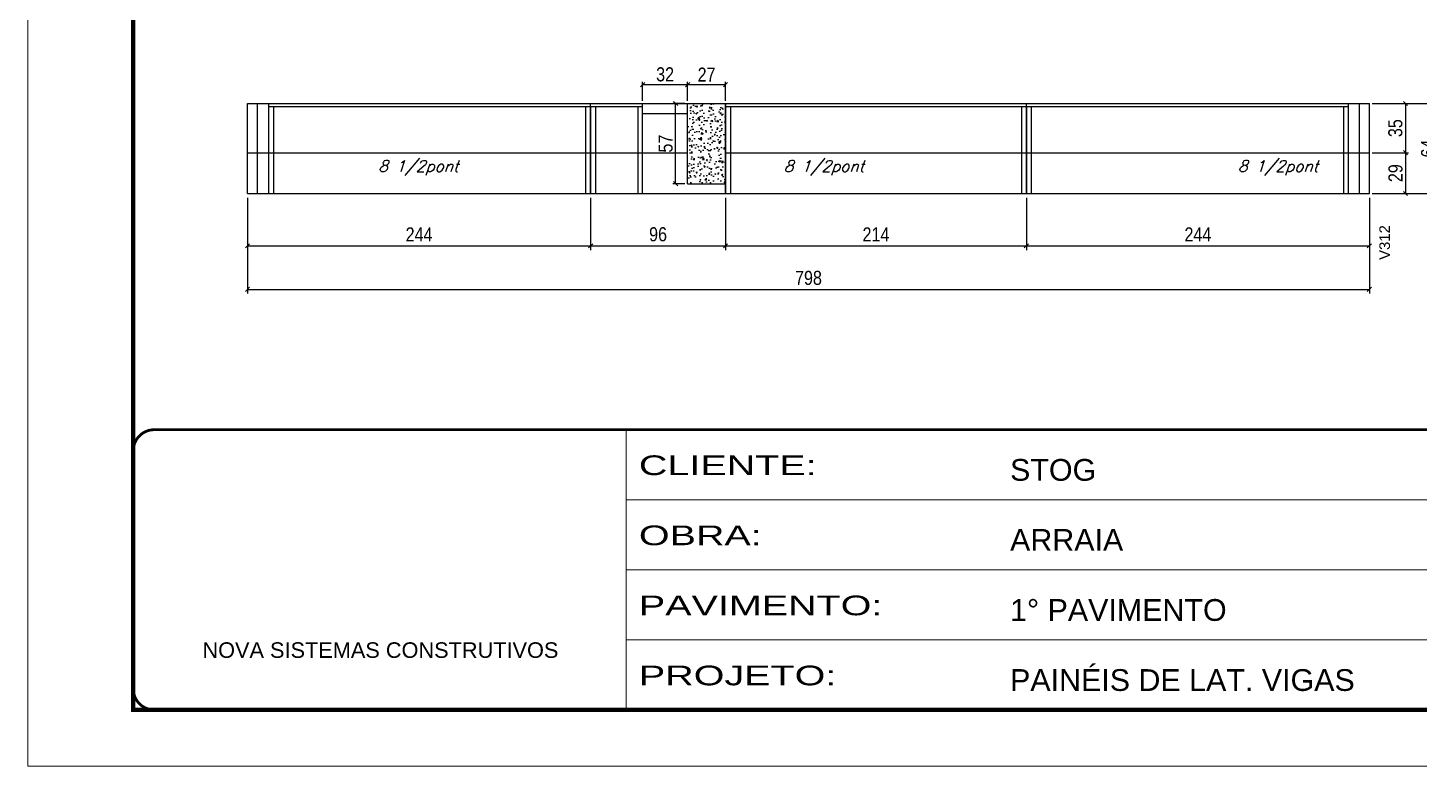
# Model space of a CAD drawing. Extents: x -3394 to 16474, y -5031 to 14397.
# Drawn here: x 5857 to 6847, y -2733 to -2208 of the extents above; entities that cross this region are included whole.
import ezdxf

# ---------------------------------------------------------------- set-up
doc = ezdxf.new("R2010")
doc.units = 0
doc.linetypes.add('CONTINUO', pattern=[0])
doc.linetypes.add('DASHED', pattern=[0.75, 0.5, -0.25])
doc.layers.get('0').update_dxf_attribs({"linetype": 'CONTINUOUS'})
doc.layers.get('Defpoints').update_dxf_attribs({"linetype": 'CONTINUOUS'})
for name, color, linetype in [('COTA', 241, 'CONTINUOUS'), ('NOMENCLATURA', 7, 'CONTINUOUS'), ('Painéis', 200, 'CONTINUOUS'), ('SARR_2.2x7', 40, 'CONTINUOUS'), ('SARR_3.5x7', 81, 'CONTINUOUS'), ('texto', 7, 'CONTINUOUS')]:
    doc.layers.add(name, color=color, linetype=linetype)
doc.layers.add('Folhas', color=255, linetype='CONTINUOUS', lineweight=9)
doc.layers.add('SARRAFO DE PRESSAO', color=251, linetype='DASHED', lineweight=9)
doc.styles.add('ARIAL', font='arial.ttf')
doc.styles.add('COTA TECNICA', font='techl___.ttf', dxfattribs={"height": 10})
doc.styles.add('ROMANS', font='romans.shx')
doc.styles.add('Tecnologia', font='')
doc.styles.get('Tecnologia').set_extended_font_data('Forgotten Futurist')
doc.dimstyles.new('PAINEL', dxfattribs={"dimtxt": 10, "dimasz": 3, "dimexe": 3, "dimexo": 3, "dimgap": 3, "dimtad": 1, "dimdec": 1, "dimzin": 12, "dimdsep": 46, "dimtxsty": 'COTA TECNICA', "dimblk1": 'OBLIQUE', "dimblk2": 'OBLIQUE', "dimsah": 1, "dimcen": 0.9, "dimclrd": 4, "dimclre": 4, "dimclrt": 240, "dimadec": 1, "dimazin": 3, "dimtfac": 1, "dimtdec": 1, "dimtmove": 0, "dimatfit": 3, "dimfxl": 1, "dimtolj": 1, "dimtzin": 12, "dimarcsym": 0})

# ---------------------------------------------------------------- blocks, each defined once
blk = doc.blocks.new('9999999999')
at = {"color": 30, "linetype": 'CONTINUO'}
for p, q in [((98564.56, 34230.21), (98564.56, 34429.45)), ((98564.56, 34379.64), (99583.98, 34379.64)), ((98564.56, 34329.83), (99487.98, 34329.83)), ((98564.56, 34280.02), (99487.98, 34280.02))]:
    blk.add_line(p, q, dxfattribs=at)
at = {"color": 30, "linetype": 'CONTINUO', "const_width": 2}
blk.add_lwpolyline([(99583.98, 34230.21), (99583.98, 34414.45, 0.414214), (99568.98, 34429.45), (98228.98, 34429.45, 0.414214), (98213.98, 34414.45), (98213.98, 34245.21, 0.414214), (98228.98, 34230.21), (99583.98, 34230.21)], format="xyb", dxfattribs=at)
at = {"layer": 'Folhas'}
blk.add_lwpolyline([(98138.98, 34190.21), (99623.98, 34190.21), (99623.98, 35240.21), (98138.98, 35240.21)], close=True, dxfattribs=at)
at = {"layer": 'Folhas', "color": 30, "const_width": 3}
blk.add_lwpolyline([(98213.98, 34230.21), (99583.98, 34230.21), (99583.98, 35200.21), (98213.98, 35200.21)], close=True, dxfattribs=at)
at = {"color": 7, "linetype": 'Continuous', "ltscale": 5, "style": 'ARIAL'}
for s, height, p in [('STOG', 15.483, (98837.68, 34393.13)), ('ARRAIA', 15.483, (98837.68, 34343.32)), ('1° PAVIMENTO', 15.4829, (98837.68, 34293.51)), ('NOVA SISTEMAS CONSTRUTIVOS', 11.0592, (98263.19, 34267.21)), ('PAINÉIS DE LAT. VIGAS', 15.4829, (98837.68, 34243.7))]:
    blk.add_text(s, height=height, dxfattribs=at).set_placement(p)
at = {"layer": 'Folhas', "color": 7, "style": 'Tecnologia', "width": 1.5}
for s, p in [('CLIENTE:', (98573.65, 34397.17)), ('OBRA:', (98573.65, 34347.31)), ('PAVIMENTO:', (98573.65, 34297.5)), ('PROJETO:', (98573.65, 34247.69))]:
    blk.add_text(s, height=14, dxfattribs=at).set_placement(p)
blk = doc.blocks.new('_Oblique')
at = {"color": 0, "linetype": 'ByBlock', "lineweight": -2}
blk.add_line((-0.5, -0.5), (0.5, 0.5), dxfattribs=at)
blk = doc.blocks.new('*D2003')
at = {"layer": 'COTA', "color": 4, "linetype": 'ByBlock', "lineweight": -2, "transparency": 16777216}
for p, q in [((6814.51, -2262.33), (6864.45, -2262.33)), ((6861.45, -2326.33), (6861.45, -2262.33)), ((6814.51, -2326.33), (6864.45, -2326.33))]:
    blk.add_line(p, q, dxfattribs=at)
at = {"layer": 'Defpoints', "color": 0, "linetype": 'ByBlock', "transparency": 16777216}
for p in [(6811.51, -2262.33), (6861.45, -2262.33), (6811.51, -2326.33)]:
    blk.add_point(p, dxfattribs=at)
at = {"layer": 'COTA', "color": 4, "linetype": 'ByBlock', "lineweight": -2, "transparency": 16777216, "xscale": 3, "yscale": 3, "zscale": 3}
for p, rotation in [((6861.45, -2262.33), 90), ((6861.45, -2326.33), 270)]:
    blk.add_blockref('_Oblique', p, dxfattribs=dict(at, rotation=rotation))
at = {"layer": 'COTA', "color": 240, "linetype": 'ByBlock', "transparency": 16777216, "insert": (6853.35, -2294.33), "char_height": 10, "attachment_point": 5, "rotation": 90, "style": 'COTA TECNICA'}
blk.add_mtext('\\A1;64', dxfattribs=at)
blk = doc.blocks.new('*D2004')
at = {"layer": 'COTA', "color": 4, "linetype": 'ByBlock', "lineweight": -2, "transparency": 16777216}
for p, q in [((6013.51, -2329.33), (6013.51, -2366.48)), ((6257.51, -2329.33), (6257.51, -2366.48)), ((6013.51, -2363.48), (6257.51, -2363.48))]:
    blk.add_line(p, q, dxfattribs=at)
at = {"layer": 'Defpoints', "color": 0, "linetype": 'ByBlock', "transparency": 16777216}
for p in [(6013.51, -2326.33), (6257.51, -2326.33), (6257.51, -2363.48)]:
    blk.add_point(p, dxfattribs=at)
at = {"layer": 'COTA', "color": 4, "linetype": 'ByBlock', "lineweight": -2, "transparency": 16777216, "xscale": 3, "yscale": 3, "zscale": 3, "rotation": 180}
blk.add_blockref('_Oblique', (6013.51, -2363.48), dxfattribs=at)
at = {"layer": 'COTA', "color": 4, "linetype": 'ByBlock', "lineweight": -2, "transparency": 16777216, "xscale": 3, "yscale": 3, "zscale": 3}
blk.add_blockref('_Oblique', (6257.51, -2363.48), dxfattribs=at)
at = {"layer": 'COTA', "color": 240, "linetype": 'ByBlock', "transparency": 16777216, "insert": (6135.51, -2355.41), "char_height": 10, "attachment_point": 5, "style": 'COTA TECNICA'}
blk.add_mtext('\\A1;244', dxfattribs=at)
blk = doc.blocks.new('*D2005')
at = {"layer": 'COTA', "color": 4, "linetype": 'ByBlock', "lineweight": -2, "transparency": 16777216}
for p, q in [((6257.51, -2329.33), (6257.51, -2366.48)), ((6353.51, -2329.33), (6353.51, -2366.48)), ((6257.51, -2363.48), (6353.51, -2363.48))]:
    blk.add_line(p, q, dxfattribs=at)
at = {"layer": 'Defpoints', "color": 0, "linetype": 'ByBlock', "transparency": 16777216}
for p in [(6257.51, -2326.33), (6353.51, -2326.33), (6353.51, -2363.48)]:
    blk.add_point(p, dxfattribs=at)
at = {"layer": 'COTA', "color": 4, "linetype": 'ByBlock', "lineweight": -2, "transparency": 16777216, "xscale": 3, "yscale": 3, "zscale": 3, "rotation": 180}
blk.add_blockref('_Oblique', (6257.51, -2363.48), dxfattribs=at)
at = {"layer": 'COTA', "color": 4, "linetype": 'ByBlock', "lineweight": -2, "transparency": 16777216, "xscale": 3, "yscale": 3, "zscale": 3}
blk.add_blockref('_Oblique', (6353.51, -2363.48), dxfattribs=at)
at = {"layer": 'COTA', "color": 240, "linetype": 'ByBlock', "transparency": 16777216, "insert": (6305.51, -2355.35), "char_height": 10, "attachment_point": 5, "style": 'COTA TECNICA'}
blk.add_mtext('\\A1;96', dxfattribs=at)
blk = doc.blocks.new('*D2006')
at = {"layer": 'COTA', "color": 4, "linetype": 'ByBlock', "lineweight": -2, "transparency": 16777216}
for p, q in [((6013.51, -2329.33), (6013.51, -2397.47)), ((6811.51, -2329.33), (6811.51, -2397.47)), ((6013.51, -2394.47), (6811.51, -2394.47))]:
    blk.add_line(p, q, dxfattribs=at)
at = {"layer": 'Defpoints', "color": 0, "linetype": 'ByBlock', "transparency": 16777216}
for p in [(6013.51, -2326.33), (6811.51, -2326.33), (6811.51, -2394.47)]:
    blk.add_point(p, dxfattribs=at)
at = {"layer": 'COTA', "color": 4, "linetype": 'ByBlock', "lineweight": -2, "transparency": 16777216, "xscale": 3, "yscale": 3, "zscale": 3, "rotation": 180}
blk.add_blockref('_Oblique', (6013.51, -2394.47), dxfattribs=at)
at = {"layer": 'COTA', "color": 4, "linetype": 'ByBlock', "lineweight": -2, "transparency": 16777216, "xscale": 3, "yscale": 3, "zscale": 3}
blk.add_blockref('_Oblique', (6811.51, -2394.47), dxfattribs=at)
at = {"layer": 'COTA', "color": 240, "linetype": 'ByBlock', "transparency": 16777216, "insert": (6412.51, -2386.37), "char_height": 10, "attachment_point": 5, "style": 'COTA TECNICA'}
blk.add_mtext('\\A1;798', dxfattribs=at)
blk = doc.blocks.new('*D2007')
at = {"layer": 'COTA', "color": 4, "linetype": 'ByBlock', "lineweight": -2, "transparency": 16777216}
for p, q in [((6567.51, -2329.33), (6567.51, -2366.48)), ((6811.51, -2336.58), (6811.51, -2366.48)), ((6567.51, -2363.48), (6811.51, -2363.48))]:
    blk.add_line(p, q, dxfattribs=at)
at = {"layer": 'Defpoints', "color": 0, "linetype": 'ByBlock', "transparency": 16777216}
for p in [(6567.51, -2326.33), (6811.51, -2333.58), (6811.51, -2363.48)]:
    blk.add_point(p, dxfattribs=at)
at = {"layer": 'COTA', "color": 4, "linetype": 'ByBlock', "lineweight": -2, "transparency": 16777216, "xscale": 3, "yscale": 3, "zscale": 3, "rotation": 180}
blk.add_blockref('_Oblique', (6567.51, -2363.48), dxfattribs=at)
at = {"layer": 'COTA', "color": 4, "linetype": 'ByBlock', "lineweight": -2, "transparency": 16777216, "xscale": 3, "yscale": 3, "zscale": 3}
blk.add_blockref('_Oblique', (6811.51, -2363.48), dxfattribs=at)
at = {"layer": 'COTA', "color": 240, "linetype": 'ByBlock', "transparency": 16777216, "insert": (6689.51, -2355.41), "char_height": 10, "attachment_point": 5, "style": 'COTA TECNICA'}
blk.add_mtext('\\A1;244', dxfattribs=at)
blk = doc.blocks.new('*D2045')
at = {"layer": 'COTA', "color": 4, "linetype": 'ByBlock', "lineweight": -2, "transparency": 16777216}
for p, q in [((6353.51, -2329.33), (6353.51, -2366.48)), ((6567.51, -2329.33), (6567.51, -2366.48)), ((6353.51, -2363.48), (6567.51, -2363.48))]:
    blk.add_line(p, q, dxfattribs=at)
at = {"layer": 'Defpoints', "color": 0, "linetype": 'ByBlock', "transparency": 16777216}
for p in [(6353.51, -2326.33), (6567.51, -2326.33), (6567.51, -2363.48)]:
    blk.add_point(p, dxfattribs=at)
at = {"layer": 'COTA', "color": 4, "linetype": 'ByBlock', "lineweight": -2, "transparency": 16777216, "xscale": 3, "yscale": 3, "zscale": 3, "rotation": 180}
blk.add_blockref('_Oblique', (6353.51, -2363.48), dxfattribs=at)
at = {"layer": 'COTA', "color": 4, "linetype": 'ByBlock', "lineweight": -2, "transparency": 16777216, "xscale": 3, "yscale": 3, "zscale": 3}
blk.add_blockref('_Oblique', (6567.51, -2363.48), dxfattribs=at)
at = {"layer": 'COTA', "color": 240, "linetype": 'ByBlock', "transparency": 16777216, "insert": (6460.51, -2355.41), "char_height": 10, "attachment_point": 5, "style": 'COTA TECNICA'}
blk.add_mtext('\\A1;214', dxfattribs=at)
blk = doc.blocks.new('*D2101')
at = {"layer": 'COTA', "color": 4, "linetype": 'Continuous', "lineweight": -2, "transparency": 16777216}
for p, q in [((6324.51, -2262.33), (6316.03, -2262.33)), ((6318.03, -2319.33), (6318.03, -2262.33)), ((6324.51, -2319.33), (6316.03, -2319.33))]:
    blk.add_line(p, q, dxfattribs=at)
at = {"layer": 'Defpoints', "color": 0, "linetype": 'Continuous', "transparency": 16777216}
for p in [(6318.03, -2262.33), (6326.51, -2262.33), (6326.51, -2319.33)]:
    blk.add_point(p, dxfattribs=at)
at = {"layer": 'COTA', "color": 4, "linetype": 'Continuous', "lineweight": -2, "transparency": 16777216, "xscale": 3, "yscale": 3, "zscale": 3}
for p, rotation in [((6318.03, -2262.33), 90), ((6318.03, -2319.33), 270)]:
    blk.add_blockref('_Oblique', p, dxfattribs=dict(at, rotation=rotation))
at = {"layer": 'COTA', "color": 240, "linetype": 'Continuous', "transparency": 16777216, "insert": (6310.92, -2290.83), "char_height": 10, "attachment_point": 5, "rotation": 90, "style": 'COTA TECNICA'}
blk.add_mtext('\\A1;57', dxfattribs=at)
blk = doc.blocks.new('*D2102')
at = {"layer": 'COTA', "color": 4, "linetype": 'Continuous', "lineweight": -2, "transparency": 16777216}
for p, q in [((6326.51, -2260.33), (6326.51, -2246.84)), ((6326.51, -2248.84), (6353.51, -2248.84)), ((6353.51, -2260.33), (6353.51, -2246.84))]:
    blk.add_line(p, q, dxfattribs=at)
at = {"layer": 'Defpoints', "color": 0, "linetype": 'Continuous', "transparency": 16777216}
for p in [(6353.51, -2248.84), (6326.51, -2262.33), (6353.51, -2262.33)]:
    blk.add_point(p, dxfattribs=at)
at = {"layer": 'COTA', "color": 4, "linetype": 'Continuous', "lineweight": -2, "transparency": 16777216, "xscale": 3, "yscale": 3, "zscale": 3, "rotation": 180}
blk.add_blockref('_Oblique', (6326.51, -2248.84), dxfattribs=at)
at = {"layer": 'COTA', "color": 4, "linetype": 'Continuous', "lineweight": -2, "transparency": 16777216, "xscale": 3, "yscale": 3, "zscale": 3}
blk.add_blockref('_Oblique', (6353.51, -2248.84), dxfattribs=at)
at = {"layer": 'COTA', "color": 240, "linetype": 'Continuous', "transparency": 16777216, "insert": (6340.01, -2241.77), "char_height": 10, "attachment_point": 5, "style": 'COTA TECNICA'}
blk.add_mtext('\\A1;27', dxfattribs=at)
blk = doc.blocks.new('*D2103')
at = {"layer": 'COTA', "color": 4, "linetype": 'Continuous', "lineweight": -2, "transparency": 16777216}
for p, q in [((6294.51, -2260.33), (6294.51, -2246.84)), ((6294.51, -2248.84), (6326.51, -2248.84)), ((6326.51, -2260.33), (6326.51, -2246.84))]:
    blk.add_line(p, q, dxfattribs=at)
at = {"layer": 'Defpoints', "color": 0, "linetype": 'Continuous', "transparency": 16777216}
for p in [(6326.51, -2248.84), (6294.51, -2262.33), (6326.51, -2262.33)]:
    blk.add_point(p, dxfattribs=at)
at = {"layer": 'COTA', "color": 4, "linetype": 'Continuous', "lineweight": -2, "transparency": 16777216, "xscale": 3, "yscale": 3, "zscale": 3, "rotation": 180}
blk.add_blockref('_Oblique', (6294.51, -2248.84), dxfattribs=at)
at = {"layer": 'COTA', "color": 4, "linetype": 'Continuous', "lineweight": -2, "transparency": 16777216, "xscale": 3, "yscale": 3, "zscale": 3}
blk.add_blockref('_Oblique', (6326.51, -2248.84), dxfattribs=at)
at = {"layer": 'COTA', "color": 240, "linetype": 'Continuous', "transparency": 16777216, "insert": (6310.51, -2241.63), "char_height": 10, "attachment_point": 5, "style": 'COTA TECNICA'}
blk.add_mtext('\\A1;32', dxfattribs=at)
blk = doc.blocks.new('*D2180')
at = {"layer": 'COTA', "color": 4, "linetype": 'Continuous', "lineweight": -2, "transparency": 16777216}
for p, q in [((6813.51, -2262.33), (6839.22, -2262.33)), ((6837.22, -2262.33), (6837.22, -2297.33)), ((6813.51, -2297.33), (6839.22, -2297.33))]:
    blk.add_line(p, q, dxfattribs=at)
at = {"layer": 'Defpoints', "color": 0, "linetype": 'Continuous', "transparency": 16777216}
for p in [(6811.51, -2262.33), (6811.51, -2297.33), (6837.22, -2297.33)]:
    blk.add_point(p, dxfattribs=at)
at = {"layer": 'COTA', "color": 4, "linetype": 'Continuous', "lineweight": -2, "transparency": 16777216, "xscale": 3, "yscale": 3, "zscale": 3}
for p, rotation in [((6837.22, -2262.33), 90), ((6837.22, -2297.33), 270)]:
    blk.add_blockref('_Oblique', p, dxfattribs=dict(at, rotation=rotation))
at = {"layer": 'COTA', "color": 240, "linetype": 'Continuous', "transparency": 16777216, "insert": (6830, -2279.83), "char_height": 10, "attachment_point": 5, "rotation": 90, "style": 'COTA TECNICA'}
blk.add_mtext('\\A1;35', dxfattribs=at)
blk = doc.blocks.new('*D2181')
at = {"layer": 'COTA', "color": 4, "linetype": 'Continuous', "lineweight": -2, "transparency": 16777216}
for p, q in [((6813.51, -2297.33), (6839.22, -2297.33)), ((6837.22, -2297.33), (6837.22, -2326.33)), ((6813.51, -2326.33), (6839.22, -2326.33))]:
    blk.add_line(p, q, dxfattribs=at)
at = {"layer": 'Defpoints', "color": 0, "linetype": 'Continuous', "transparency": 16777216}
for p in [(6811.51, -2297.33), (6811.51, -2326.33), (6837.22, -2326.33)]:
    blk.add_point(p, dxfattribs=at)
at = {"layer": 'COTA', "color": 4, "linetype": 'Continuous', "lineweight": -2, "transparency": 16777216, "xscale": 3, "yscale": 3, "zscale": 3}
for p, rotation in [((6837.22, -2297.33), 90), ((6837.22, -2326.33), 270)]:
    blk.add_blockref('_Oblique', p, dxfattribs=dict(at, rotation=rotation))
at = {"layer": 'COTA', "color": 240, "linetype": 'Continuous', "transparency": 16777216, "insert": (6830.13, -2311.83), "char_height": 10, "attachment_point": 5, "rotation": 90, "style": 'COTA TECNICA'}
blk.add_mtext('\\A1;29', dxfattribs=at)

msp = doc.modelspace()

# ---------------------------------------------------------------- hatches: boundary and pattern name
at = {"layer": 'COTA', "linetype": 'Continuous'}
h = msp.add_hatch(dxfattribs=at)
h.set_pattern_fill('AR-CONC', color=256, scale=0.05)
h.paths.add_polyline_path([(6353.51, -2262.33), (6326.51, -2262.33), (6326.51, -2319.33), (6353.51, -2319.33)])

# ---------------------------------------------------------------- linework, layer by layer
msp.add_line((6326.51, -2262.33), (6353.51, -2262.33), dxfattribs=at)
at = {"layer": 'Painéis', "linetype": 'ByBlock'}
for p, q in [((6013.51, -2262.33), (6326.51, -2262.33)), ((6013.51, -2326.33), (6013.51, -2262.33)), ((6257.51, -2326.33), (6257.51, -2262.33)), ((6326.51, -2319.33), (6326.51, -2262.33)), ((6353.51, -2262.33), (6811.51, -2262.33)), ((6353.51, -2326.33), (6353.51, -2262.33)), ((6567.51, -2326.33), (6567.51, -2262.33)), ((6811.51, -2326.33), (6811.51, -2262.33)), ((6013.51, -2297.33), (6326.51, -2297.33)), ((6353.51, -2297.33), (6811.51, -2297.33)), ((6326.51, -2319.33), (6353.51, -2319.33)), ((6013.51, -2326.33), (6811.51, -2326.33))]:
    msp.add_line(p, q, dxfattribs=at)
at = {"layer": 'SARR_2.2x7', "linetype": 'Continuous'}
for p, q in [((6020.51, -2326.33), (6020.51, -2262.33)), ((6028.51, -2264.53), (6257.51, -2264.53)), ((6257.51, -2264.53), (6294.51, -2264.53)), ((6353.51, -2264.53), (6567.51, -2264.53)), ((6567.51, -2264.53), (6796.51, -2264.53)), ((6804.51, -2326.33), (6804.51, -2262.33)), ((6294.51, -2269.33), (6326.51, -2269.33))]:
    msp.add_line(p, q, dxfattribs=at)
at = {"layer": 'SARR_3.5x7'}
for p, q in [((6028.51, -2262.33), (6028.51, -2326.33)), ((6032.01, -2264.53), (6032.01, -2326.33)), ((6254.01, -2264.53), (6254.01, -2326.33)), ((6257.51, -2264.53), (6257.51, -2326.33)), ((6261.01, -2264.53), (6261.01, -2326.33)), ((6291.01, -2264.53), (6291.01, -2326.33)), ((6294.51, -2326.33), (6294.51, -2262.33)), ((6353.51, -2262.33), (6353.51, -2326.33)), ((6357.01, -2264.53), (6357.01, -2326.33)), ((6564.01, -2264.53), (6564.01, -2326.33)), ((6567.51, -2264.53), (6567.51, -2326.33)), ((6571.01, -2264.53), (6571.01, -2326.33)), ((6793.01, -2264.53), (6793.01, -2326.33)), ((6796.51, -2262.33), (6796.51, -2326.33)), ((6028.51, -2326.33), (6032.01, -2326.33)), ((6254.01, -2326.33), (6257.51, -2326.33)), ((6257.51, -2326.33), (6261.01, -2326.33)), ((6498.01, -2326.33), (6501.51, -2326.33)), ((6501.51, -2326.33), (6505.01, -2326.33)), ((6564.01, -2326.33), (6567.51, -2326.33)), ((6567.51, -2326.33), (6571.01, -2326.33)), ((6793.01, -2326.33), (6796.51, -2326.33))]:
    msp.add_line(p, q, dxfattribs=at)

# ---------------------------------------------------------------- block references
at = {"layer": 'SARRAFO DE PRESSAO', "color": 6, "linetype": 'ByBlock'}
msp.add_blockref('9999999999', (-92281.77, -36923.7), dxfattribs=at)

# ---------------------------------------------------------------- texts
at = {"layer": 'NOMENCLATURA', "linetype": 'Continuous', "style": 'ARIAL'}
msp.add_text('V312', height=7.567, rotation=90, dxfattribs=at).set_placement((6826.15, -2373.5))
at = {"layer": 'texto', "color": 2, "char_height": 8, "attachment_point": 5, "style": 'ROMANS'}
for insert in [(6135.01, -2308.11), (6423.5, -2308.11), (6746.51, -2308.11)]:
    msp.add_mtext('{\\Q19;\\C256;8 1/2pont}', dxfattribs=dict(at, insert=insert))

# ---------------------------------------------------------------- dimensions: what is measured, and where the dimension line sits
at = {"layer": 'COTA', "linetype": 'Continuous'}
for base, p1, p2, picture, middle in [((6326.51, -2248.84), (6294.51, -2262.33), (6326.51, -2262.33), '*D2103', (6310.51, -2241.63)), ((6353.51, -2248.84), (6326.51, -2262.33), (6353.51, -2262.33), '*D2102', (6340.01, -2241.77))]:
    dim = msp.add_linear_dim(base=base, p1=p1, p2=p2, dimstyle='PAINEL', override={"dimexe": 2, "dimexo": 2, "dimgap": 2, "dimadec": 8, "dimtix": 1, "dimatfit": 2, "dimldrblk": 'Oblique'}, dxfattribs=at)
    dim.commit()
    dim.dimension.update_dxf_attribs({"geometry": picture, "text_midpoint": middle})
for base, p1, p2, override, picture, middle in [((6318.03, -2262.33), (6326.51, -2319.33), (6326.51, -2262.33), {"dimexe": 2, "dimexo": 2, "dimgap": 2, "dimadec": 8, "dimtix": 1, "dimatfit": 2, "dimldrblk": 'Oblique'}, '*D2101', (6310.92, -2290.83)), ((6837.22, -2297.33), (6811.51, -2262.33), (6811.51, -2297.33), {"dimexe": 2, "dimexo": 2, "dimgap": 2, "dimadec": 8, "dimtix": 1, "dimatfit": 2, "dimldrblk": 'Oblique'}, '*D2180', (6830, -2279.83)), ((6837.22, -2326.33), (6811.51, -2297.33), (6811.51, -2326.33), {"dimexe": 2, "dimexo": 2, "dimgap": 2, "dimadec": 8, "dimtix": 1, "dimtmove": 1, "dimatfit": 2, "dimldrblk": 'Oblique'}, '*D2181', (6830.13, -2311.83))]:
    dim = msp.add_linear_dim(base=base, p1=p1, p2=p2, angle=90, dimstyle='PAINEL', override=override, dxfattribs=at)
    dim.commit()
    dim.dimension.update_dxf_attribs({"geometry": picture, "text_midpoint": middle})
at = {"layer": 'COTA', "linetype": 'ByBlock'}
dim = msp.add_linear_dim(base=(6861.45, -2262.33), p1=(6811.51, -2326.33), p2=(6811.51, -2262.33), angle=90, dimstyle='PAINEL', dxfattribs=at)
dim.commit()
dim.dimension.update_dxf_attribs({"geometry": '*D2003', "text_midpoint": (6853.35, -2294.33)})
for base, p1, p2, picture, middle in [((6257.51, -2363.48), (6013.51, -2326.33), (6257.51, -2326.33), '*D2004', (6135.51, -2355.41)), ((6811.51, -2394.47), (6013.51, -2326.33), (6811.51, -2326.33), '*D2006', (6412.51, -2386.37)), ((6567.51, -2363.48), (6353.51, -2326.33), (6567.51, -2326.33), '*D2045', (6460.51, -2355.41)), ((6811.51, -2363.48), (6567.51, -2326.33), (6811.51, -2333.58), '*D2007', (6689.51, -2355.41))]:
    dim = msp.add_linear_dim(base=base, p1=p1, p2=p2, dimstyle='PAINEL', dxfattribs=at)
    dim.commit()
    dim.dimension.update_dxf_attribs({"geometry": picture, "text_midpoint": middle})
dim = msp.add_linear_dim(base=(6353.51, -2363.48), p1=(6257.51, -2326.33), p2=(6353.51, -2326.33), dimstyle='PAINEL', override={"dimtmove": 1}, dxfattribs=at)
dim.commit()
dim.dimension.update_dxf_attribs({"geometry": '*D2005', "text_midpoint": (6305.51, -2355.35)})

doc.saveas('drawing.dxf')
